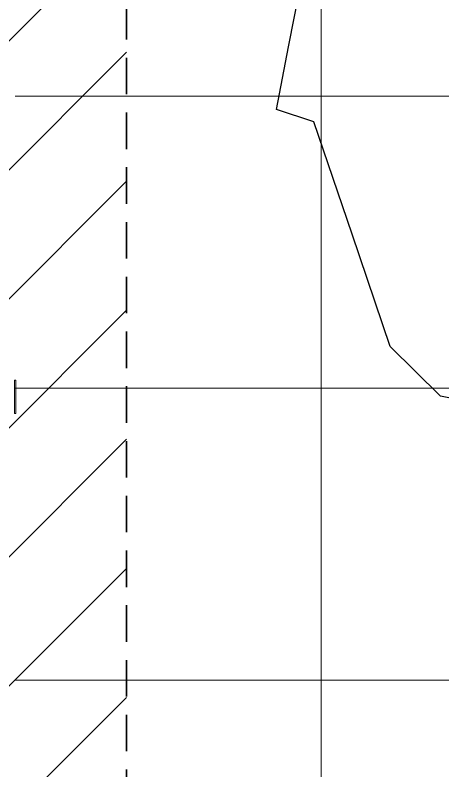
# Model space of a CAD drawing. Header units: inches. Extents: x 3268 to 7018, y 976 to 6708.
# Drawn here: x 6034.4 to 6104.8, y 4345.6 to 4469.9 of the extents above; entities that cross this region are included whole.
import ezdxf

# ---------------------------------------------------------------- set-up
doc = ezdxf.new("R2010")
doc.units = ezdxf.units.IN
doc.header["$MEASUREMENT"] = 0
doc.linetypes.add('IMPORT-DASHED _2_', pattern=[8.999999999999996, 5.999999999999998, -2.999999999999999])
for name, color, linetype, lineweight in [('0-landscaping', 1, 'Continuous', 25), ('A-GLAZ-CURT', 52, 'Continuous', 9), ('C-ESMT-STBK', 4, 'IMPORT-DASHED _2_', 35), ('L-PVMT-CONC-HATC', 252, 'Continuous', 15), ('site_dwg', 8, 'Continuous', 9)]:
    doc.layers.add(name, color=color, linetype=linetype, lineweight=lineweight)

# ---------------------------------------------------------------- blocks, each defined once
blk = doc.blocks.new('System Panel - Slab Edge Cover-8632122-Overall Retail Plan Opt 2')
at = {"layer": 'A-GLAZ-CURT'}
for p, q in [((2.749999999998181, 3.124999999999545), (-2.749999999998181, 3.124999999999545)), ((-2.749999999998181, 3.124999999999545), (-2.749999999998181, 2.875000000000454)), ((-2.749999999998181, 2.875000000000454), (2.749999999998181, 2.875000000000454)), ((2.749999999998181, 2.875000000000454), (2.749999999998181, 3.124999999999545))]:
    blk.add_line(p, q, dxfattribs=at)
blk = doc.blocks.new('site_dwg_dec1-V212-Overall Retail Plan Opt 2')
at = {"layer": '0-landscaping', "color": 213, "flags": 128}
blk.add_lwpolyline([(-112.2937946572909, -51.01856319714818), (-113.6970061503306, -44.31078655997873), (-113.4150734304349, -33.60813601533038), (-111.9789908119983, -25.74425305179204), (-113.5068532182992, -17.10199426285282), (-117.6248491627771, -13.4848525415847), (-117.8740236475202, -9.615914829065444), (-111.664257585882, -0.469966123074414), (-108.9495437625915, 2.620645575184312), (-113.0675397062075, 6.237787295142765), (-116.2805885930357, 10.88512405573681), (-120.5231648285259, 16.43677114294666), (-121.0214998896845, 24.17471959924557), (-115.9658553720873, 36.15941098107111), (-110.910168585371, 48.14415048813941), (-113.0937468457085, 51.88722671996515), (-107.5397389064562, 56.13394474226777), (-101.9856886986962, 60.38071088975891)], dxfattribs=at)
blk = doc.blocks.new('site_dwg-12440225-Overall Retail Plan Opt 2')
at = {"layer": 'C-ESMT-STBK'}
h = blk.add_hatch(dxfattribs=at)
h.set_pattern_fill('FP_236', color=43, style=0, pattern_type=2)
h.set_pattern_definition([(41.19300000000002, (24349227.445, 9821790.73), (-9.878962955707756, 11.2874306606842), [])])
h.paths.add_polyline_path([(24340754.41764874, 9814238.256800799), (24341007.28369483, 9818038.207201697), (24340597.61508091, 9818336.289935663), (24339080.54507963, 9818175.041572), (24339041.04656363, 9818170.586227996), (24338991.68861391, 9818164.27902802), (24338951.70183868, 9818158.637384389), (24338912.96937073, 9818152.689061128), (24338874.36010189, 9818146.280125272), (24338835.87236292, 9818139.411975248), (24338797.50579851, 9818132.085986648), (24338766.50818425, 9818125.853604812), (24338766.89231019, 9818124.002092425), (24338807.18576453, 9818132.259389622), (24338846.06993594, 9818139.731584428), (24338885.04424, 9818146.727429258), (24338924.10287013, 9818153.245822722), (24338956.51865115, 9818158.316607647), (24338953.32382087, 9818110.342748318), (24338969.07279708, 9818112.710400388), (24339007.86497075, 9818118.055290567), (24339046.71994471, 9818122.92269113), (24339092.45343486, 9818128.037917001), (24340292.99008468, 9818255.650188034), (24340584.31472673, 9818286.605874758), (24340934.68922023, 9818031.666679043), (24340687.3560084, 9814314.861073798), (24339595.34670922, 9814726.863514047), (24339587.50957331, 9814715.68687136), (24338715.45843181, 9815327.180653278), (24338691.60180446, 9815293.158049863), (24339013.48739237, 9815068.288049085), (24339549.36884944, 9814692.907733086), (24340725.61240819, 9814249.124683892)])
h.paths.add_polyline_path([(24338722.46981283, 9815337.179779818), (24338763.80719084, 9815396.132170605), (24338658.92817304, 9815468.79891386), (24338617.74228099, 9815409.741564125), (24338722.19139668, 9815337.372683933)])
at = {"layer": 'C-ESMT-STBK', "color": 43}
blk.add_line((24341007.27473861, 9818038.206394771), (24340754.40937513, 9814238.266251713), dxfattribs=at)
at = {"layer": 'L-PVMT-CONC-HATC', "color": 53}
for p, q in [((24340942.32655828, 9817062.062318433), (24340924.04148858, 9817063.279000865)), ((24341022.13185547, 9817056.752100604), (24340942.32655828, 9817062.062318433)), ((24340939.13946788, 9817014.168243071), (24340920.85198224, 9817015.385086259)), ((24341018.94499866, 9817008.858009698), (24340939.13946788, 9817014.168243071)), ((24340935.95237747, 9816966.274167707), (24340917.66354556, 9816967.491100477)), ((24341015.75814184, 9816960.963918794), (24340935.95237747, 9816966.274167707))]:
    blk.add_line(p, q, dxfattribs=at)
at = {"layer": 'L-PVMT-CONC-HATC', "color": 53, "flags": 128}
blk.add_lwpolyline([(24340761.14013512, 9813857.37360203), (24340780.70351875, 9814151.384449093), (24340979.00650612, 9817131.606608108)], dxfattribs=at)
at = {"xscale": 1.500000000000001, "yscale": 1.500000000000001, "zscale": 1.500000000000001, "rotation": 37.81158375857705}
blk.add_blockref('site_dwg_dec1-V212-Overall Retail Plan Opt 2', (24341148.50873649, 9817100.761658926), dxfattribs=at)

msp = doc.modelspace()

# ---------------------------------------------------------------- block references
at = {"layer": 'A-GLAZ-CURT', "rotation": 269.9999999999999}
msp.add_blockref('System Panel - Slab Edge Cover-8632122-Overall Retail Plan Opt 2', (6031.437843047483, 4407.148582565613), dxfattribs=at)
at = {"layer": 'site_dwg', "color": 53, "lineweight": 15, "rotation": 3.810000000000009}
msp.add_blockref('site_dwg-12440225-Overall Retail Plan Opt 2', (-23628768.691637, -11408316.78144797), dxfattribs=at)

doc.saveas('drawing.dxf')
